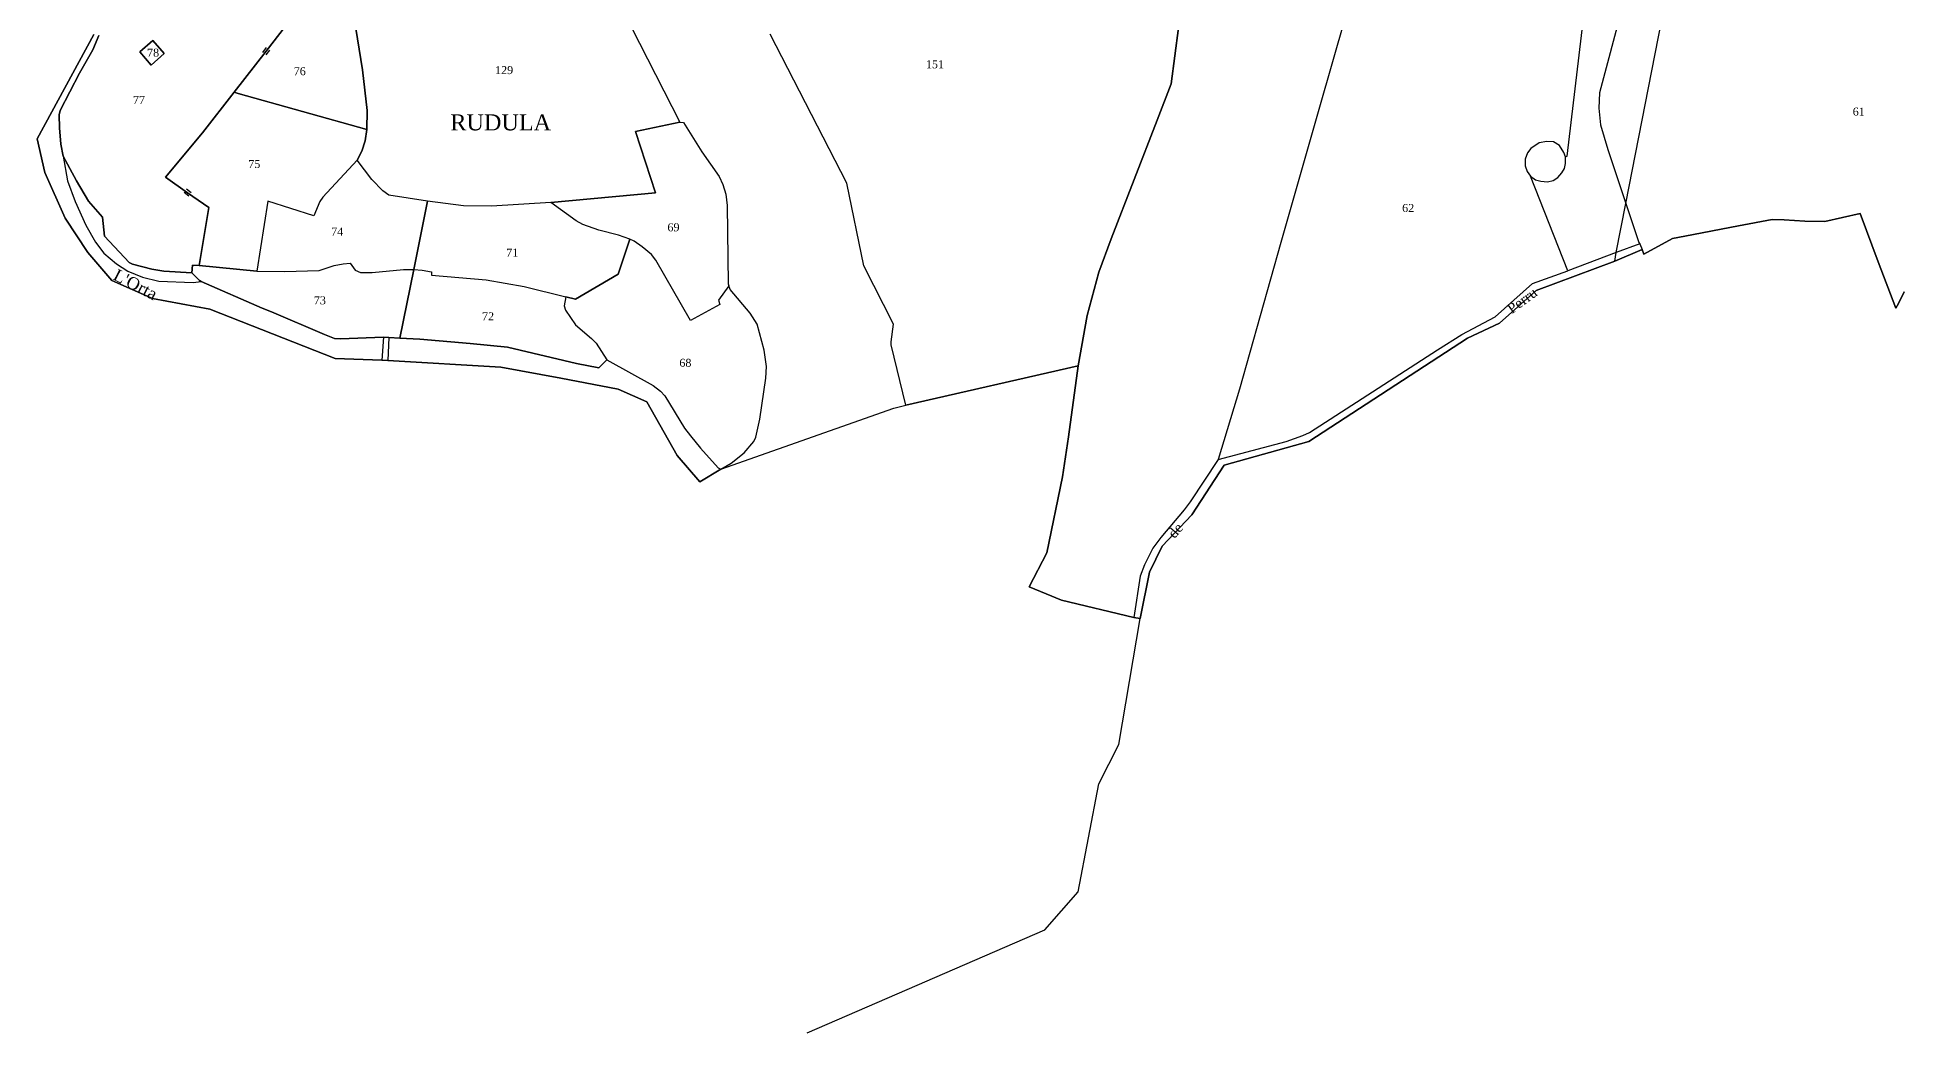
# Model space of a CAD drawing. Extents: x 1207467 to 1208291, y 6153956 to 6154648.
# Drawn here: x 1207530.4 to 1207996.9, y 6153956.4 to 6154205.2 of the extents above; entities that cross this region are included whole.
import ezdxf

# ---------------------------------------------------------------- set-up
doc = ezdxf.new("R2010")
doc.units = 0
doc.linetypes.add('CONTINU', pattern=[0])
doc.layers.get('0').update_dxf_attribs({"linetype": 'CONTINU'})
for name, color, linetype in [('1LIEUDIT', 7, 'CONTINU'), ('1PARCELLE', 7, 'CONTINU'), ('1SECTION', 7, 'CONTINU'), ('1SUBDSECT', 7, 'CONTINU'), ('1TRONFLUV', 7, 'CONTINU'), ('1TROUPARCELLE', 7, 'CONTINU'), ('1ZONCOMM', 7, 'CONTINU'), ('3BATIDUR', 7, 'CONTINU'), ('3EDF', 7, 'CONTINU'), ('3FISCLINE', 7, 'CONTINUOUS'), ('3LIEUDITTEX', 7, 'CONTINU'), ('3MURMI', 7, 'CONTINU'), ('3PARCELLETEX', 7, 'CONTINU'), ('3TOPOLINE', 7, 'CONTINU'), ('3TRONFLUVTEX', 7, 'CONTINU'), ('3ZONCOMMTEX', 7, 'CONTINU')]:
    doc.layers.add(name, color=color, linetype=linetype)
doc.styles.get("Standard").update_dxf_attribs({"font": 'Times New Roman'})

# ---------------------------------------------------------------- blocks, each defined once
blk = doc.blocks.new('MURMI')
for p, q in [((-0.75, 0.5), (0.75, 0.5)), ((-0.75, -0.5), (0.75, -0.5))]:
    blk.add_line(p, q)

msp = doc.modelspace()

# ---------------------------------------------------------------- linework, layer by layer
at = {"layer": '1LIEUDIT'}
for points in [[(1207544.51, 6154205.92), (1207530.41, 6154179.86), (1207532.27, 6154171.38), (1207537.41, 6154160.02), (1207543.01, 6154151.44), (1207549.01, 6154144.38), (1207559.18, 6154139.89), (1207573.55, 6154137.26), (1207604.82, 6154124.89), (1207616.54, 6154124.47), (1207618.05, 6154124.38), (1207646.26, 6154122.7), (1207661.29, 6154119.95), (1207675.62, 6154117.21), (1207682.78, 6154114.04), (1207690.34, 6154100.68), (1207695.98, 6154094.08), (1207701.27, 6154097.26), (1207744.5, 6154112.46), (1207747.51, 6154113.24), (1207790.58, 6154123.1), (1207792.85, 6154135.68), (1207795.73, 6154146.47), (1207798.82, 6154154.81), (1207810.33, 6154184.53), (1207813.83, 6154193.59), (1207817.47, 6154221.66)], [(1207996.99, 6154141.59), (1207995.63, 6154138.63), (1207994.95, 6154137.5), (1207990.54, 6154149.11), (1207986.02, 6154161.14), (1207977.2, 6154159.13), (1207972.19, 6154159.26), (1207967.06, 6154159.56), (1207964, 6154159.65), (1207955.6, 6154158.1), (1207942.17, 6154155.48), (1207939.09, 6154154.92), (1207931.93, 6154150.99), (1207931.53, 6154152.19), (1207924.67, 6154149.28), (1207905, 6154141.88), (1207895.87, 6154133.75), (1207887.88, 6154130.01), (1207848.25, 6154104.19), (1207827.06, 6154098.2), (1207818.99, 6154085.86), (1207811.55, 6154078.03), (1207808.42, 6154071.46), (1207806.06, 6154059.93), (1207804.45, 6154060.16), (1207786.41, 6154064.49), (1207782.56, 6154066.04), (1207778.32, 6154067.86), (1207782.72, 6154076.29), (1207786.65, 6154095.33), (1207788.11, 6154105.35), (1207790.58, 6154123.1), (1207792.85, 6154135.68), (1207795.73, 6154146.47), (1207798.82, 6154154.81), (1207810.33, 6154184.53), (1207813.83, 6154193.59), (1207817.47, 6154221.66)]]:
    msp.add_lwpolyline(points, dxfattribs=at)
at = {"layer": '1PARCELLE'}
for points in [[(1207817.47, 6154221.66), (1207813.83, 6154193.59), (1207810.33, 6154184.53), (1207798.82, 6154154.81), (1207795.73, 6154146.47), (1207792.85, 6154135.68), (1207790.58, 6154123.1), (1207790.58, 6154123.1), (1207747.51, 6154113.24), (1207743.83, 6154128.35), (1207743.79, 6154129.07), (1207744.38, 6154133.49), (1207737, 6154148.11), (1207732.77, 6154168.78), (1207713.62, 6154206.02)], [(1207860.61, 6154221.82), (1207850.7, 6154187.16), (1207841.21, 6154153.93), (1207830.85, 6154117.2), (1207825.56, 6154099.64), (1207818.57, 6154089.06), (1207817.02, 6154087.11), (1207811.22, 6154080.19), (1207809.23, 6154077.48), (1207807.13, 6154073.29), (1207806.05, 6154070.49), (1207804.45, 6154060.16), (1207786.41, 6154064.49), (1207782.56, 6154066.04), (1207778.32, 6154067.86), (1207782.72, 6154076.29), (1207786.65, 6154095.33), (1207788.11, 6154105.35), (1207790.58, 6154123.1), (1207792.85, 6154135.68), (1207795.73, 6154146.47), (1207798.82, 6154154.81), (1207810.33, 6154184.53), (1207813.83, 6154193.59), (1207817.47, 6154221.66)], [(1207860.61, 6154221.82), (1207850.7, 6154187.16), (1207841.21, 6154153.93), (1207830.85, 6154117.2), (1207825.56, 6154099.64), (1207842.56, 6154104.14), (1207846.7, 6154105.66), (1207848.36, 6154106.4), (1207861.58, 6154114.93), (1207880.37, 6154127.06), (1207886.49, 6154130.93), (1207894.77, 6154135.34), (1207904.1, 6154143.67), (1207912.96, 6154146.86), (1207903.61, 6154170.51), (1207904.85, 6154169.61), (1207906.17, 6154169.24), (1207907.87, 6154169.04), (1207909.31, 6154169.42), (1207910.42, 6154170.14), (1207911.48, 6154171.36), (1207912.16, 6154172.4), (1207912.41, 6154173.7), (1207912.34, 6154175.32), (1207912.8, 6154175.5), (1207916.83, 6154209.14)], [(1207673.53, 6154218.49), (1207680.91, 6154203.77), (1207691.04, 6154183.97), (1207679.95, 6154181.69), (1207684.96, 6154166.33), (1207658.77, 6154163.89), (1207658.77, 6154163.89), (1207643.91, 6154162.99), (1207636.97, 6154163.08), (1207627.91, 6154164.25), (1207618.27, 6154165.73), (1207616.73, 6154166.84), (1207614.06, 6154169.64), (1207610.32, 6154174.52), (1207611.53, 6154176.74), (1207612.36, 6154179.36), (1207612.76, 6154182.13), (1207612.82, 6154186.88), (1207611.66, 6154197.07), (1207609.58, 6154210.02)], [(1207595.26, 6154211.68), (1207587.64, 6154201.72), (1207579.6, 6154191.46), (1207571.69, 6154181.33), (1207562.45, 6154170.28), (1207567.98, 6154166.36), (1207573.24, 6154162.63), (1207570.84, 6154148.17), (1207569.21, 6154148.24), (1207568.99, 6154146.29), (1207562.01, 6154146.73), (1207562.01, 6154146.73), (1207559.04, 6154147.21), (1207554.21, 6154148.53), (1207553.37, 6154148.9), (1207547.18, 6154155.46), (1207546.67, 6154160.24), (1207543.24, 6154164.24), (1207540.22, 6154169.31), (1207536.84, 6154175.5), (1207536.27, 6154178.51), (1207535.99, 6154182.59), (1207535.91, 6154185.81), (1207536.1, 6154186.9), (1207540.99, 6154196.26), (1207544.28, 6154202.06), (1207545.76, 6154205.64)], [(1207926.64, 6154212.92), (1207920.84, 6154191.3), (1207920.7, 6154187.5), (1207921.13, 6154183.29), (1207922.94, 6154177.2), (1207927.45, 6154163.62), (1207930.68, 6154153.93), (1207930.93, 6154153.58), (1207925.06, 6154151.39), (1207912.96, 6154146.86), (1207903.61, 6154170.51), (1207904.85, 6154169.61), (1207906.17, 6154169.24), (1207907.87, 6154169.04), (1207909.31, 6154169.42), (1207910.42, 6154170.14), (1207911.48, 6154171.36), (1207912.16, 6154172.4), (1207912.41, 6154173.7), (1207912.34, 6154175.32), (1207912.8, 6154175.5), (1207916.83, 6154209.14)], [(1207926.64, 6154212.92), (1207920.84, 6154191.3), (1207920.7, 6154187.5), (1207921.13, 6154183.29), (1207922.94, 6154177.2), (1207927.45, 6154163.62), (1207930.68, 6154153.93), (1207930.93, 6154153.58), (1207931.53, 6154152.19), (1207931.93, 6154150.99), (1207939.09, 6154154.92), (1207942.17, 6154155.48), (1207955.6, 6154158.1), (1207964, 6154159.65), (1207967.06, 6154159.56), (1207972.19, 6154159.26), (1207977.2, 6154159.13), (1207986.02, 6154161.14), (1207990.54, 6154149.11), (1207994.95, 6154137.5), (1207995.63, 6154138.63), (1207996.99, 6154141.59)]]:
    msp.add_lwpolyline(points, dxfattribs=at)
for points in [[(1207612.76, 6154182.13), (1207580.6, 6154191.15), (1207579.6, 6154191.46), (1207587.64, 6154201.72), (1207595.26, 6154211.68), (1207599.6, 6154211.04), (1207609.58, 6154210.02), (1207611.66, 6154197.07), (1207612.82, 6154186.88), (1207612.76, 6154182.13)], [(1207562.13, 6154201.18), (1207559.25, 6154204.39), (1207556.02, 6154201.59), (1207558.85, 6154198.28), (1207562.13, 6154201.18)], [(1207585.29, 6154146.76), (1207570.84, 6154148.17), (1207573.24, 6154162.63), (1207567.98, 6154166.36), (1207562.45, 6154170.28), (1207571.69, 6154181.33), (1207579.6, 6154191.46), (1207580.6, 6154191.15), (1207612.76, 6154182.13), (1207612.36, 6154179.36), (1207611.53, 6154176.74), (1207610.32, 6154174.52), (1207601.79, 6154165.23), (1207601.05, 6154164.16), (1207599.54, 6154160.61), (1207588.06, 6154164.21), (1207585.29, 6154146.76)], [(1207678.52, 6154154.72), (1207675.65, 6154155.75), (1207670.77, 6154157.02), (1207666.79, 6154158.44), (1207665.1, 6154159.34), (1207658.77, 6154163.89), (1207684.96, 6154166.33), (1207679.95, 6154181.69), (1207691.04, 6154183.97), (1207691.94, 6154183.94), (1207696.48, 6154176.57), (1207700.82, 6154170.41), (1207701.79, 6154168.43), (1207702.5, 6154165.97), (1207702.87, 6154163.16), (1207703.11, 6154143.58), (1207703.26, 6154143.1), (1207700.68, 6154139.47), (1207701.04, 6154138.38), (1207693.71, 6154134.45), (1207684.98, 6154149.49), (1207683.93, 6154150.88), (1207681.59, 6154152.86), (1207679.58, 6154154.23), (1207678.52, 6154154.72)], [(1207624.52, 6154147.16), (1207627.91, 6154164.25), (1207618.27, 6154165.73), (1207616.73, 6154166.84), (1207614.06, 6154169.64), (1207610.32, 6154174.52), (1207601.79, 6154165.23), (1207601.05, 6154164.16), (1207599.54, 6154160.61), (1207588.06, 6154164.21), (1207585.29, 6154146.76), (1207592.23, 6154146.67), (1207600.82, 6154146.91), (1207604.61, 6154148.13), (1207606.85, 6154148.58), (1207608.57, 6154148.74), (1207609.83, 6154146.99), (1207611.16, 6154146.37), (1207614.1, 6154146.4), (1207621.92, 6154147.12), (1207624.52, 6154147.16)], [(1207624.52, 6154147.16), (1207626.59, 6154146.99), (1207628.97, 6154146.6), (1207628.97, 6154145.74), (1207642.59, 6154144.57), (1207652.08, 6154142.91), (1207662.52, 6154140.36), (1207664.92, 6154139.76), (1207675.55, 6154146.02), (1207678.52, 6154154.72), (1207675.65, 6154155.75), (1207670.77, 6154157.02), (1207666.79, 6154158.44), (1207665.1, 6154159.34), (1207658.77, 6154163.89), (1207643.91, 6154162.99), (1207636.97, 6154163.08), (1207627.91, 6154164.25), (1207624.52, 6154147.16)], [(1207662.52, 6154140.36), (1207662.11, 6154138.05), (1207662.46, 6154136.98), (1207664.95, 6154133.35), (1207668.95, 6154129.94), (1207670.05, 6154128.74), (1207672.75, 6154124.59), (1207684.36, 6154118.18), (1207686.21, 6154116.71), (1207687.22, 6154115.56), (1207692.2, 6154107.5), (1207693.66, 6154105.57), (1207696.18, 6154102.51), (1207700.62, 6154097.61), (1207701.27, 6154097.26), (1207703.82, 6154098.76), (1207707.1, 6154101.29), (1207709.52, 6154104.18), (1207710.01, 6154105.22), (1207710.96, 6154109.7), (1207712.51, 6154120.02), (1207712.68, 6154122.91), (1207712.05, 6154126.95), (1207710.32, 6154133.46), (1207708.61, 6154136.25), (1207703.55, 6154142.13), (1207703.26, 6154143.1), (1207700.68, 6154139.47), (1207701.04, 6154138.38), (1207693.71, 6154134.45), (1207684.98, 6154149.49), (1207683.93, 6154150.88), (1207681.59, 6154152.86), (1207679.58, 6154154.23), (1207678.52, 6154154.72), (1207675.55, 6154146.02), (1207664.92, 6154139.76), (1207662.52, 6154140.36)], [(1207624.52, 6154147.16), (1207621, 6154130.02), (1207618.29, 6154130.14), (1207616.94, 6154130.21), (1207606.17, 6154129.85), (1207604.71, 6154129.95), (1207602.15, 6154130.88), (1207588.97, 6154136.6), (1207586.63, 6154137.47), (1207571.39, 6154144.16), (1207570.92, 6154144.44), (1207568.99, 6154146.29), (1207569.21, 6154148.24), (1207570.84, 6154148.17), (1207585.29, 6154146.76), (1207592.23, 6154146.67), (1207600.82, 6154146.91), (1207604.61, 6154148.13), (1207606.85, 6154148.58), (1207608.57, 6154148.74), (1207609.83, 6154146.99), (1207611.16, 6154146.37), (1207614.1, 6154146.4), (1207621.92, 6154147.12), (1207624.52, 6154147.16)], [(1207624.52, 6154147.16), (1207626.59, 6154146.99), (1207628.97, 6154146.6), (1207628.97, 6154145.74), (1207642.59, 6154144.57), (1207652.08, 6154142.91), (1207662.52, 6154140.36), (1207662.11, 6154138.05), (1207662.46, 6154136.98), (1207664.95, 6154133.35), (1207668.95, 6154129.94), (1207670.05, 6154128.74), (1207672.75, 6154124.59), (1207670.74, 6154122.6), (1207665.19, 6154123.69), (1207647.95, 6154127.72), (1207638.62, 6154128.66), (1207625.99, 6154129.78), (1207621, 6154130.02), (1207624.52, 6154147.16)]]:
    msp.add_lwpolyline(points, close=True, dxfattribs=at)
at = {"layer": '1SECTION'}
msp.add_lwpolyline([(1207544.51, 6154205.92), (1207530.41, 6154179.86), (1207532.27, 6154171.38), (1207537.41, 6154160.02), (1207543.01, 6154151.44), (1207549.01, 6154144.38), (1207559.18, 6154139.89), (1207573.55, 6154137.26), (1207604.82, 6154124.89), (1207616.54, 6154124.47), (1207618.05, 6154124.38), (1207646.26, 6154122.7), (1207661.29, 6154119.95), (1207675.62, 6154117.21), (1207682.78, 6154114.04), (1207690.34, 6154100.68), (1207695.98, 6154094.08), (1207701.27, 6154097.26), (1207744.5, 6154112.46), (1207747.51, 6154113.24), (1207790.58, 6154123.1), (1207788.11, 6154105.35), (1207786.65, 6154095.33), (1207782.72, 6154076.29), (1207778.32, 6154067.86), (1207782.56, 6154066.04), (1207786.41, 6154064.49), (1207804.45, 6154060.16), (1207806.06, 6154059.93), (1207808.42, 6154071.46), (1207811.55, 6154078.03), (1207818.99, 6154085.86), (1207827.06, 6154098.2), (1207848.25, 6154104.19), (1207887.88, 6154130.01), (1207895.87, 6154133.75), (1207905, 6154141.88), (1207924.67, 6154149.28), (1207931.53, 6154152.19), (1207931.93, 6154150.99), (1207939.09, 6154154.92), (1207942.17, 6154155.48), (1207955.6, 6154158.1), (1207964, 6154159.65), (1207967.06, 6154159.56), (1207972.19, 6154159.26), (1207977.2, 6154159.13), (1207986.02, 6154161.14), (1207990.54, 6154149.11), (1207994.95, 6154137.5), (1207995.63, 6154138.63), (1207996.99, 6154141.59)], dxfattribs=at)
at = {"layer": '1SUBDSECT'}
msp.add_lwpolyline([(1207544.51, 6154205.92), (1207530.41, 6154179.86), (1207532.27, 6154171.38), (1207537.41, 6154160.02), (1207543.01, 6154151.44), (1207549.01, 6154144.38), (1207559.18, 6154139.89), (1207573.55, 6154137.26), (1207604.82, 6154124.89), (1207616.54, 6154124.47), (1207618.05, 6154124.38), (1207646.26, 6154122.7), (1207661.29, 6154119.95), (1207675.62, 6154117.21), (1207682.78, 6154114.04), (1207690.34, 6154100.68), (1207695.98, 6154094.08), (1207701.27, 6154097.26), (1207744.5, 6154112.46), (1207747.51, 6154113.24), (1207790.58, 6154123.1), (1207788.11, 6154105.35), (1207786.65, 6154095.33), (1207782.72, 6154076.29), (1207778.32, 6154067.86), (1207782.56, 6154066.04), (1207786.41, 6154064.49), (1207804.45, 6154060.16), (1207806.06, 6154059.93), (1207808.42, 6154071.46), (1207811.55, 6154078.03), (1207818.99, 6154085.86), (1207827.06, 6154098.2), (1207848.25, 6154104.19), (1207887.88, 6154130.01), (1207895.87, 6154133.75), (1207905, 6154141.88), (1207924.67, 6154149.28), (1207931.53, 6154152.19), (1207931.93, 6154150.99), (1207939.09, 6154154.92), (1207942.17, 6154155.48), (1207955.6, 6154158.1), (1207964, 6154159.65), (1207967.06, 6154159.56), (1207972.19, 6154159.26), (1207977.2, 6154159.13), (1207986.02, 6154161.14), (1207990.54, 6154149.11), (1207994.95, 6154137.5), (1207995.63, 6154138.63), (1207996.99, 6154141.59)], dxfattribs=at)
at = {"layer": '1TRONFLUV'}
msp.add_lwpolyline([(1207545.76, 6154205.64), (1207544.28, 6154202.06), (1207540.99, 6154196.26), (1207536.1, 6154186.9), (1207535.91, 6154185.81), (1207535.99, 6154182.59), (1207536.27, 6154178.51), (1207536.84, 6154175.5), (1207540.22, 6154169.31), (1207543.24, 6154164.24), (1207546.67, 6154160.24), (1207547.18, 6154155.46), (1207553.37, 6154148.9), (1207554.21, 6154148.53), (1207559.04, 6154147.21), (1207562.01, 6154146.73), (1207568.99, 6154146.29), (1207570.92, 6154144.44), (1207571.39, 6154144.16), (1207586.63, 6154137.47), (1207588.97, 6154136.6), (1207602.15, 6154130.88), (1207604.71, 6154129.95), (1207606.17, 6154129.85), (1207616.94, 6154130.21), (1207618.29, 6154130.14), (1207621, 6154130.02), (1207625.99, 6154129.78), (1207638.62, 6154128.66), (1207647.95, 6154127.72), (1207665.19, 6154123.69), (1207670.74, 6154122.6), (1207672.75, 6154124.59), (1207684.36, 6154118.18), (1207686.21, 6154116.71), (1207687.22, 6154115.56), (1207692.2, 6154107.5), (1207693.66, 6154105.57), (1207696.18, 6154102.51), (1207700.62, 6154097.61), (1207701.27, 6154097.26), (1207695.98, 6154094.08), (1207690.34, 6154100.68), (1207682.78, 6154114.04), (1207675.62, 6154117.21), (1207661.29, 6154119.95), (1207646.26, 6154122.7), (1207618.05, 6154124.38), (1207616.54, 6154124.47), (1207604.82, 6154124.89), (1207573.55, 6154137.26), (1207559.18, 6154139.89), (1207549.01, 6154144.38), (1207543.01, 6154151.44), (1207537.41, 6154160.02), (1207532.27, 6154171.38), (1207530.41, 6154179.86), (1207544.51, 6154205.92)], dxfattribs=at)
at = {"layer": '1TROUPARCELLE'}
msp.add_lwpolyline([(1207556.02, 6154201.59), (1207559.25, 6154204.39), (1207562.13, 6154201.18), (1207558.85, 6154198.28), (1207556.02, 6154201.59)], close=True, dxfattribs=at)
at = {"layer": '1ZONCOMM'}
msp.add_lwpolyline([(1207722.84, 6153956.36), (1207782.22, 6153982.08), (1207790.59, 6153991.61), (1207795.76, 6154018.54), (1207800.72, 6154028.42), (1207806.06, 6154059.93), (1207808.42, 6154071.46), (1207811.55, 6154078.03), (1207818.99, 6154085.86), (1207827.06, 6154098.2), (1207848.25, 6154104.19), (1207887.88, 6154130.01), (1207895.87, 6154133.75), (1207905, 6154141.88), (1207924.67, 6154149.28), (1207931.53, 6154152.19)], dxfattribs=at)
msp.add_lwpolyline([(1207722.84, 6153956.36), (1207782.22, 6153982.08), (1207790.59, 6153991.61), (1207795.76, 6154018.54), (1207800.72, 6154028.42), (1207806.06, 6154059.93), (1207808.42, 6154071.46), (1207811.55, 6154078.03), (1207818.99, 6154085.86), (1207827.06, 6154098.2), (1207848.25, 6154104.19), (1207887.88, 6154130.01), (1207895.87, 6154133.75), (1207905, 6154141.88), (1207924.67, 6154149.28), (1207931.53, 6154152.19)], dxfattribs=at)
at = {"layer": '3BATIDUR'}
msp.add_lwpolyline([(1207559.25, 6154204.39), (1207562.13, 6154201.18), (1207558.85, 6154198.28), (1207556.02, 6154201.59), (1207559.25, 6154204.39)], close=True, dxfattribs=at)
at = {"layer": '3EDF'}
msp.add_lwpolyline([(1207924.67, 6154149.28), (1207925.06, 6154151.39), (1207927.45, 6154163.62), (1207940.43, 6154230.05), (1207946.64, 6154261.62), (1207947.61, 6154266.54), (1207952.88, 6154293.75), (1207962.44, 6154342.69)], dxfattribs=at)
at = {"layer": '3FISCLINE'}
msp.add_lwpolyline([(1207912.34, 6154175.32), (1207911.97, 6154176.38), (1207910.86, 6154178.17), (1207909.37, 6154179.05), (1207907.68, 6154179.18), (1207905.79, 6154178.86), (1207903.7, 6154177.45), (1207902.86, 6154176.29), (1207902.3, 6154174.74), (1207902.28, 6154173.06), (1207902.77, 6154171.64), (1207903.61, 6154170.51)], dxfattribs=at)
at = {"layer": '3TOPOLINE'}
for points in [[(1207536.84, 6154175.5), (1207537.96, 6154169.33), (1207539.89, 6154164.14), (1207542.55, 6154158.26), (1207544.99, 6154153.97), (1207547.04, 6154151.25), (1207550.16, 6154148.57), (1207553.03, 6154146.72), (1207556.72, 6154145.22), (1207560.82, 6154144.23), (1207569.34, 6154143.9), (1207571.39, 6154144.16)], [(1207616.94, 6154130.21), (1207616.54, 6154124.47)], [(1207618.29, 6154130.14), (1207618.05, 6154124.38)]]:
    msp.add_lwpolyline(points, dxfattribs=at)

# ---------------------------------------------------------------- block references
at = {"layer": '3MURMI'}
for p, rotation in [((1207587.64, 6154201.72), 52.7), ((1207567.98, 6154166.36), 144.8)]:
    msp.add_blockref('MURMI', p, dxfattribs=dict(at, rotation=rotation))

# ---------------------------------------------------------------- texts
at = {"layer": '3LIEUDITTEX'}
msp.add_text('RUDULA', height=4, dxfattribs=at).set_placement((1207633.65, 6154181.94))
at = {"layer": '3PARCELLETEX'}
for s, p in [('78', (1207557.83, 6154200.37)), ('76', (1207594.5, 6154195.74)), ('129', (1207644.81, 6154196.01)), ('151', (1207752.5, 6154197.47)), ('77', (1207554.31, 6154188.57)), ('61', (1207984.16, 6154185.64)), ('75', (1207583.13, 6154172.53)), ('62', (1207871.54, 6154161.54)), ('74', (1207603.85, 6154155.64)), ('69', (1207687.9, 6154156.71)), ('71', (1207647.6, 6154150.38)), ('73', (1207599.52, 6154138.46)), ('72', (1207641.56, 6154134.48)), ('68', (1207690.88, 6154122.83))]:
    msp.add_text(s, height=2, dxfattribs=at).set_placement(p)
at = {"layer": '3TRONFLUVTEX'}
msp.add_text("L'Orta", height=3, rotation=332.5, dxfattribs=at).set_placement((1207549.09, 6154144.78))
at = {"layer": '3ZONCOMMTEX'}
for s, rotation, p in [('Perru', 36.3, (1207898.98, 6154135.98)), ('Perru', 36.3, (1207898.98, 6154135.98)), ('de', 49.3, (1207814.65, 6154079.75)), ('de', 49.3, (1207814.65, 6154079.75))]:
    msp.add_text(s, height=2.5, rotation=rotation, dxfattribs=at).set_placement(p)

doc.saveas('drawing.dxf')
